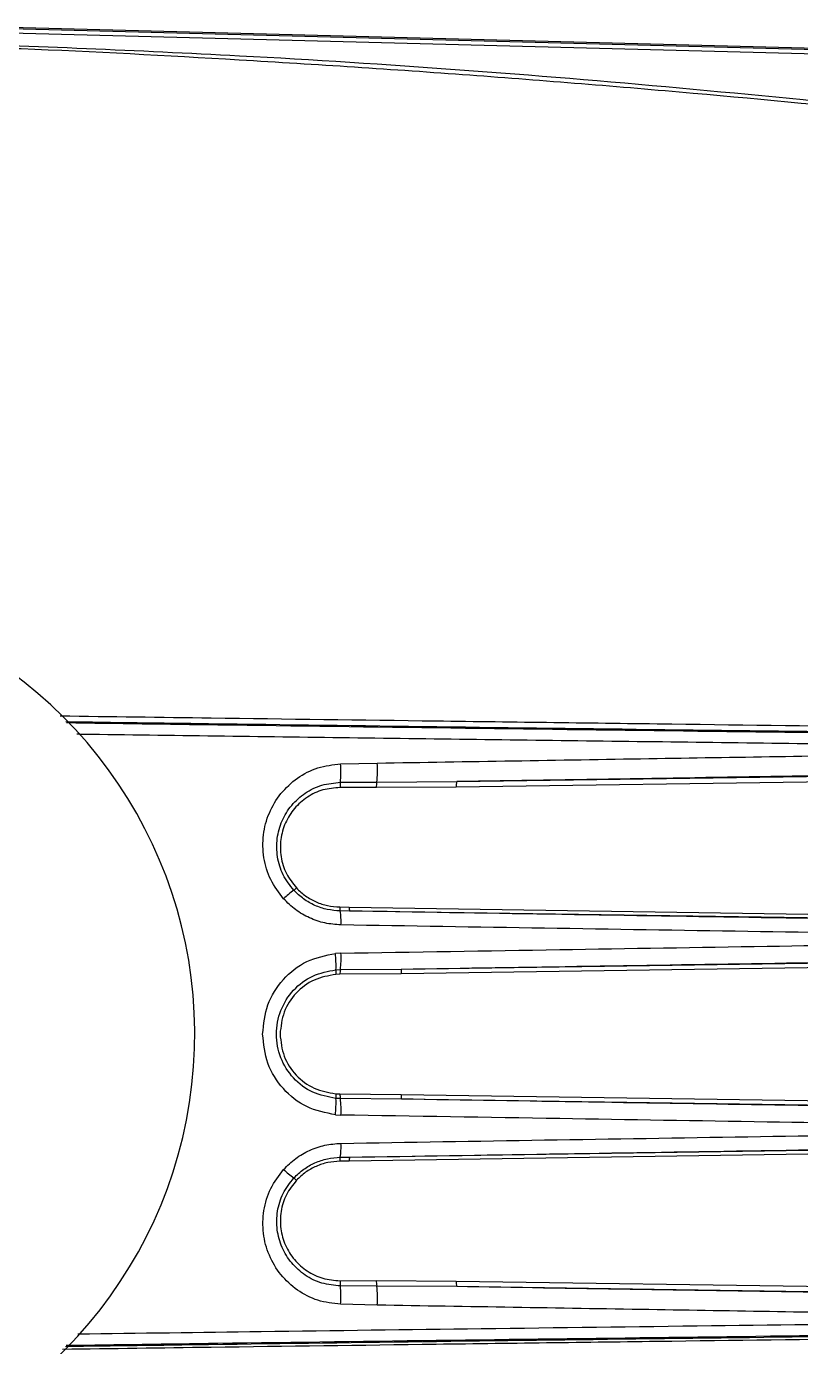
# Model space of a CAD drawing. Extents: x 6 to 134, y 3 to 97.
# Drawn here: x 100.84 to 103.429, y 40.472 to 44.888 of the extents above; entities that cross this region are included whole.
import ezdxf

# ---------------------------------------------------------------- set-up
doc = ezdxf.new("R2010")
doc.units = 0
doc.header["$MEASUREMENT"] = 0
doc.layers.add('OBJECT', color=7, linetype='CONTINUOUS')

msp = doc.modelspace()

# ---------------------------------------------------------------- linework, layer by layer
at = {"layer": 'OBJECT'}
for p, q in [((104.8941, 44.7577), (100.6515, 44.8686)), ((104.8945, 44.7765), (100.6518, 44.8876)), ((104.8945, 44.7723), (100.6518, 44.8832)), ((101.8906, 42.4208), (102.0134, 42.4236)), ((102.2792, 42.3615), (104.4918, 42.3944)), ((101.8902, 42.3592), (102.0118, 42.3595)), ((102.0118, 42.3595), (102.2792, 42.3615)), ((104.4899, 42.3752), (102.2774, 42.3428)), ((102.0103, 42.3415), (101.889, 42.3419)), ((102.2774, 42.3428), (102.0103, 42.3415)), ((101.8877, 41.9422), (101.9198, 41.9417)), ((101.9216, 41.9286), (101.8895, 41.9291)), ((101.9198, 41.9417), (104.4899, 41.9031)), ((104.4918, 41.89), (101.9216, 41.9286)), ((101.8919, 41.7877), (101.8732, 41.7867)), ((101.8751, 41.732), (101.8901, 41.7326)), ((101.8901, 41.7326), (102.0949, 41.7344)), ((104.4899, 41.7542), (102.0931, 41.7185)), ((102.0949, 41.7344), (104.4918, 41.7703)), ((101.8885, 41.7171), (101.8746, 41.7166)), ((102.0931, 41.7185), (101.8885, 41.7171)), ((101.8746, 41.3173), (101.8885, 41.3169)), ((101.8901, 41.3014), (101.8751, 41.302)), ((101.8885, 41.3169), (102.0931, 41.3155)), ((102.0949, 41.2996), (101.8901, 41.3014)), ((102.0931, 41.3155), (104.4899, 41.2798)), ((104.4918, 41.2637), (102.0949, 41.2996)), ((101.8732, 41.2473), (101.8919, 41.2463)), ((104.4899, 41.1309), (101.9198, 41.0922)), ((101.9216, 41.1054), (104.4918, 41.144)), ((101.9198, 41.0922), (101.8877, 41.0918)), ((101.8895, 41.1049), (101.9216, 41.1054)), ((101.889, 40.6921), (102.0103, 40.6925)), ((102.0118, 40.6745), (101.8902, 40.6748)), ((102.0103, 40.6925), (102.2774, 40.6911)), ((102.2792, 40.6724), (102.0118, 40.6745)), ((102.2774, 40.6911), (104.4899, 40.6588)), ((104.4918, 40.6396), (102.2792, 40.6724)), ((102.0134, 40.6104), (101.8906, 40.6132))]:
    msp.add_line(p, q, dxfattribs=at)
for centre, radius, start, end in [((99.9031, 41.517), 1.5, 209.9264, 65.3757), ((101.4565, 42.3929), 0.4351, 355.5543, 3.6748), ((101.6342, 42.401), 0.3799, 353.7289, 3.4162), ((101.9546, 42.3459), 0.0657, 168.3642, 183.5255), ((102.0672, 42.3457), 0.057, 166.0331, 184.269), ((102.3138, 42.3487), 0.0369, 159.6956, 189.1897), ((101.9096, 41.7506), 0.3031, 125.3117, 133.7269), ((101.4336, 42.335), 0.4518, 311.7546, 313.2406), ((101.915, 41.9392), 0.0274, 173.821, 201.6966), ((101.688, 41.8954), 0.2043, 356.3119, 9.492), ((101.945, 41.9385), 0.0254, 172.7754, 203.0093), ((101.5537, 41.7481), 0.3218, 357.1239, 6.8873), ((101.5512, 41.7709), 0.3411, 353.5371, 2.8148), ((101.9203, 41.7226), 0.0461, 168.3122, 187.4713), ((101.9354, 41.72), 0.0469, 164.5301, 183.5845), ((102.1245, 41.723), 0.0318, 158.9058, 188.0344), ((101.5537, 41.2859), 0.3218, 353.1127, 2.8761), ((101.9203, 41.3113), 0.0461, 172.5287, 191.6878), ((101.9354, 41.314), 0.0469, 176.4155, 195.4699), ((101.5512, 41.263), 0.3411, 357.1852, 6.4629), ((102.1245, 41.311), 0.0318, 171.9656, 201.0942), ((101.688, 41.1386), 0.2043, 350.508, 3.6881), ((101.915, 41.0948), 0.0274, 158.3035, 186.1789), ((101.945, 41.0954), 0.0254, 156.9907, 187.2246), ((101.9096, 41.2833), 0.3031, 226.2731, 234.6883), ((101.4336, 40.699), 0.4518, 46.7594, 48.2454), ((101.9546, 40.6881), 0.0657, 176.4745, 191.6358), ((101.4565, 40.6411), 0.4351, 356.3252, 4.4457), ((102.0672, 40.6883), 0.057, 175.731, 193.9669), ((101.6342, 40.633), 0.3799, 356.5838, 6.2711), ((102.3138, 40.6852), 0.0369, 170.8103, 200.3044)]:
    msp.add_arc(centre, radius, start, end, dxfattribs=at)
for points, knots in [([(100.5281, 44.8343), (100.8698, 44.821), (101.7029, 44.7887), (103.0251, 44.6902), (104.0029, 44.5845), (104.4918, 44.5316)], [0, 0, 0, 0, 0.2579507, 0.6290137, 1, 1, 1, 1]), ([(104.4901, 44.5172), (104.2576, 44.5435), (103.7846, 44.597), (103.0621, 44.6657), (102.3151, 44.7267), (101.5658, 44.7756), (100.9674, 44.8077), (100.6261, 44.8196), (100.5281, 44.823)], [0, 0, 0, 0, 0.176631, 0.359219, 0.547766, 0.742271, 0.925992, 1, 1, 1, 1]), ([(100.9533, 42.5816), (101.1216, 42.5793), (101.5409, 42.5736), (102.2226, 42.5646), (102.9893, 42.5545), (103.7494, 42.5448), (104.2461, 42.5385), (104.4901, 42.5355)], [0, 0, 0, 0, 0.142368, 0.354744, 0.577357, 0.79244, 1, 1, 1, 1]), ([(104.4932, 42.5156), (103.9873, 42.5219), (102.9748, 42.5345), (101.7997, 42.5498), (101.1311, 42.559), (100.9719, 42.5611)], [0, 0, 0, 0, 0.432006, 0.864763, 1, 1, 1, 1]), ([(100.974, 42.5588), (101.1429, 42.5564), (101.8316, 42.547), (103.0372, 42.5313), (104.0706, 42.5184), (104.5869, 42.512)], [0, 0, 0, 0, 0.13982, 0.570191, 1, 1, 1, 1]), ([(101.0084, 42.5209), (101.0152, 42.5208), (101.3195, 42.5166), (101.9255, 42.5086), (102.8254, 42.4969), (103.7162, 42.4858), (104.3042, 42.4787), (104.5923, 42.4753)], [0, 0, 0, 0, 0.005638, 0.253972, 0.506326, 0.758115, 1, 1, 1, 1]), ([(102.0134, 42.4236), (102.3164, 42.4286), (102.9065, 42.4384), (103.7662, 42.4524), (104.3222, 42.4613), (104.5923, 42.4657)], [0, 0, 0, 0, 0.351668, 0.685, 1, 1, 1, 1]), ([(101.7001, 41.9697), (101.6844, 41.9903), (101.653, 42.0316), (101.631, 42.1068), (101.6293, 42.1838), (101.6492, 42.2579), (101.6885, 42.3236), (101.7445, 42.3755), (101.8134, 42.4118), (101.8648, 42.4178), (101.8906, 42.4208)], [0, 0, 0, 0, 0.124845, 0.24983, 0.374893, 0.499994, 0.625063, 0.749967, 0.874602, 1, 1, 1, 1]), ([(104.5871, 42.3976), (104.2041, 42.3917), (103.4363, 42.38), (102.6655, 42.3677), (102.2792, 42.3615)], [0, 0, 0, 0, 0.498752, 1, 1, 1, 1]), ([(101.7344, 41.998), (101.7213, 42.0147), (101.6953, 42.0481), (101.6771, 42.1094), (101.6759, 42.1718), (101.6926, 42.2315), (101.7251, 42.284), (101.771, 42.3251), (101.8274, 42.3533), (101.8692, 42.3572), (101.8902, 42.3592)], [0, 0, 0, 0, 0.125666, 0.250364, 0.374871, 0.499375, 0.623988, 0.748872, 0.87422, 1, 1, 1, 1]), ([(101.889, 42.3419), (101.8695, 42.3402), (101.8306, 42.337), (101.778, 42.3114), (101.7347, 42.2734), (101.7039, 42.2245), (101.6881, 42.1685), (101.6891, 42.1099), (101.7063, 42.0526), (101.7308, 42.0215), (101.7431, 42.0059)], [0, 0, 0, 0, 0.124906, 0.249953, 0.375023, 0.500104, 0.625117, 0.749959, 0.874676, 1, 1, 1, 1]), ([(101.8895, 41.9291), (101.8749, 41.9301), (101.846, 41.9322), (101.8044, 41.9465), (101.766, 41.9677), (101.7449, 41.9879), (101.7344, 41.998)], [0, 0, 0, 0, 0.251652, 0.500767, 0.75093, 1, 1, 1, 1]), ([(101.7431, 42.0059), (101.7529, 41.9965), (101.7726, 41.9778), (101.8085, 41.9582), (101.8473, 41.945), (101.8742, 41.9431), (101.8877, 41.9422)], [0, 0, 0, 0, 0.249435, 0.499655, 0.748628, 1, 1, 1, 1]), ([(101.8919, 41.8822), (101.8738, 41.8836), (101.8377, 41.8864), (101.7862, 41.9046), (101.7388, 41.9316), (101.713, 41.957), (101.7001, 41.9697)], [0, 0, 0, 0, 0.250785, 0.500021, 0.750017, 1, 1, 1, 1]), ([(104.5871, 41.8863), (104.1436, 41.8932), (103.2567, 41.907), (102.3666, 41.9214), (101.9216, 41.9286)], [0, 0, 0, 0, 0.500069, 1, 1, 1, 1]), ([(104.5923, 41.8391), (104.1461, 41.8461), (103.2476, 41.8601), (102.3458, 41.8748), (101.8919, 41.8822)], [0, 0, 0, 0, 0.49662, 1, 1, 1, 1]), ([(101.8919, 41.7877), (102.1358, 41.7917), (102.6113, 41.7996), (103.3051, 41.8109), (103.9615, 41.8214), (104.3861, 41.8281), (104.5923, 41.8314)], [0, 0, 0, 0, 0.27038, 0.527173, 0.77038, 1, 1, 1, 1]), ([(101.6299, 41.517), (101.6334, 41.5503), (101.6405, 41.617), (101.6953, 41.703), (101.7748, 41.7669), (101.8404, 41.7801), (101.8732, 41.7867)], [0, 0, 0, 0, 0.24993, 0.499886, 0.749919, 1, 1, 1, 1]), ([(102.0949, 41.7344), (102.5112, 41.7411), (103.3434, 41.7545), (104.1726, 41.7673), (104.5871, 41.7737)], [0, 0, 0, 0, 0.500229, 1, 1, 1, 1]), ([(101.8751, 41.302), (101.8485, 41.3069), (101.7954, 41.3168), (101.7298, 41.3672), (101.6863, 41.4362), (101.671, 41.5171), (101.6863, 41.5979), (101.7299, 41.6668), (101.7955, 41.7172), (101.8485, 41.7271), (101.8751, 41.732)], [0, 0, 0, 0, 0.125649, 0.250726, 0.375502, 0.500091, 0.624668, 0.749422, 0.874515, 1, 1, 1, 1]), ([(101.8746, 41.7166), (101.8498, 41.7122), (101.8002, 41.7033), (101.7392, 41.6568), (101.6965, 41.5926), (101.6909, 41.5422), (101.6881, 41.517)], [0, 0, 0, 0, 0.250681, 0.500935, 0.750645, 1, 1, 1, 1]), ([(101.8732, 41.2473), (101.8403, 41.2539), (101.7747, 41.2671), (101.6952, 41.3311), (101.6405, 41.4171), (101.6334, 41.4837), (101.6299, 41.517)], [0, 0, 0, 0, 0.250566, 0.500351, 0.750175, 1, 1, 1, 1]), ([(101.6881, 41.517), (101.6909, 41.4918), (101.6965, 41.4414), (101.7392, 41.3772), (101.8002, 41.3307), (101.8497, 41.3218), (101.8746, 41.3173)], [0, 0, 0, 0, 0.249291, 0.498952, 0.749084, 1, 1, 1, 1]), ([(104.5871, 41.2602), (104.1726, 41.2666), (103.3434, 41.2795), (102.5112, 41.2929), (102.0949, 41.2996)], [0, 0, 0, 0, 0.499771, 1, 1, 1, 1]), ([(104.5923, 41.2026), (104.3861, 41.2059), (103.9615, 41.2126), (103.3051, 41.2231), (102.6113, 41.2344), (102.1358, 41.2423), (101.8919, 41.2463)], [0, 0, 0, 0, 0.22962, 0.472827, 0.72962, 1, 1, 1, 1]), ([(101.8919, 41.1517), (102.3458, 41.1592), (103.2476, 41.1739), (104.1461, 41.1879), (104.5923, 41.1949)], [0, 0, 0, 0, 0.50338, 1, 1, 1, 1]), ([(101.7001, 41.0643), (101.7131, 41.0771), (101.7389, 41.1025), (101.7864, 41.1295), (101.8378, 41.1476), (101.8739, 41.1504), (101.8919, 41.1517)], [0, 0, 0, 0, 0.251428, 0.50031, 0.75055, 1, 1, 1, 1]), ([(101.9216, 41.1054), (102.3666, 41.1126), (103.2567, 41.127), (104.1436, 41.1408), (104.5871, 41.1476)], [0, 0, 0, 0, 0.499931, 1, 1, 1, 1]), ([(101.7344, 41.036), (101.745, 41.0461), (101.7661, 41.0663), (101.8046, 41.0876), (101.8461, 41.1018), (101.8751, 41.1039), (101.8895, 41.1049)], [0, 0, 0, 0, 0.251034, 0.499842, 0.750237, 1, 1, 1, 1]), ([(101.8877, 41.0918), (101.8743, 41.0909), (101.8474, 41.089), (101.8087, 41.0759), (101.7727, 41.0562), (101.753, 41.0375), (101.7431, 41.0281)], [0, 0, 0, 0, 0.249686, 0.500038, 0.748854, 1, 1, 1, 1]), ([(101.8906, 40.6132), (101.8648, 40.6162), (101.8134, 40.6222), (101.7445, 40.6585), (101.6885, 40.7104), (101.6492, 40.7761), (101.6293, 40.8502), (101.631, 40.9272), (101.653, 41.0024), (101.6844, 41.0437), (101.7001, 41.0643)], [0, 0, 0, 0, 0.125398, 0.250033, 0.374937, 0.500006, 0.625107, 0.75017, 0.875155, 1, 1, 1, 1]), ([(101.8902, 40.6748), (101.8692, 40.6768), (101.8273, 40.6807), (101.771, 40.7088), (101.7251, 40.7499), (101.6926, 40.8024), (101.6759, 40.8622), (101.6771, 40.9247), (101.6953, 40.9859), (101.7214, 41.0193), (101.7344, 41.036)], [0, 0, 0, 0, 0.125945, 0.251061, 0.37591, 0.500546, 0.625122, 0.749825, 0.874777, 1, 1, 1, 1]), ([(101.7431, 41.0281), (101.7308, 41.0126), (101.7064, 40.9815), (101.6891, 40.9242), (101.688, 40.8657), (101.7039, 40.8097), (101.7346, 40.7608), (101.7778, 40.7228), (101.8305, 40.6971), (101.8695, 40.6938), (101.889, 40.6921)], [0, 0, 0, 0, 0.124852, 0.24967, 0.374509, 0.499431, 0.624474, 0.749587, 0.874619, 1, 1, 1, 1]), ([(104.5871, 40.6364), (104.2041, 40.6422), (103.4363, 40.654), (102.6655, 40.6663), (102.2792, 40.6724)], [0, 0, 0, 0, 0.498752, 1, 1, 1, 1]), ([(104.5923, 40.5683), (104.3222, 40.5727), (103.7662, 40.5816), (102.9065, 40.5956), (102.3164, 40.6054), (102.0134, 40.6104)], [0, 0, 0, 0, 0.315, 0.648332, 1, 1, 1, 1]), ([(104.5923, 40.5587), (104.3531, 40.5559), (103.8665, 40.55), (103.1227, 40.5408), (102.3728, 40.5312), (101.6666, 40.522), (101.2166, 40.5159), (101.0123, 40.5132)], [0, 0, 0, 0, 0.201085, 0.409049, 0.623898, 0.829248, 1, 1, 1, 1]), ([(104.4901, 40.5082), (104.2461, 40.5052), (103.7493, 40.499), (102.9892, 40.4893), (102.2224, 40.4793), (101.5431, 40.4703), (101.1262, 40.4646), (100.9603, 40.4624)], [0, 0, 0, 0, 0.207982, 0.423517, 0.646611, 0.859369, 1, 1, 1, 1]), ([(100.9708, 40.4726), (101.1302, 40.4748), (101.7988, 40.484), (102.9737, 40.4993), (103.9859, 40.5119), (104.4916, 40.5182)], [0, 0, 0, 0, 0.13541, 0.568071, 1, 1, 1, 1]), ([(104.5869, 40.522), (104.0706, 40.5155), (103.0372, 40.5027), (101.8314, 40.487), (101.1425, 40.4775), (100.9734, 40.4752)], [0, 0, 0, 0, 0.429735, 0.860034, 1, 1, 1, 1])]:
    msp.add_open_spline(points, degree=3, knots=knots, dxfattribs=at)

doc.saveas('drawing.dxf')
